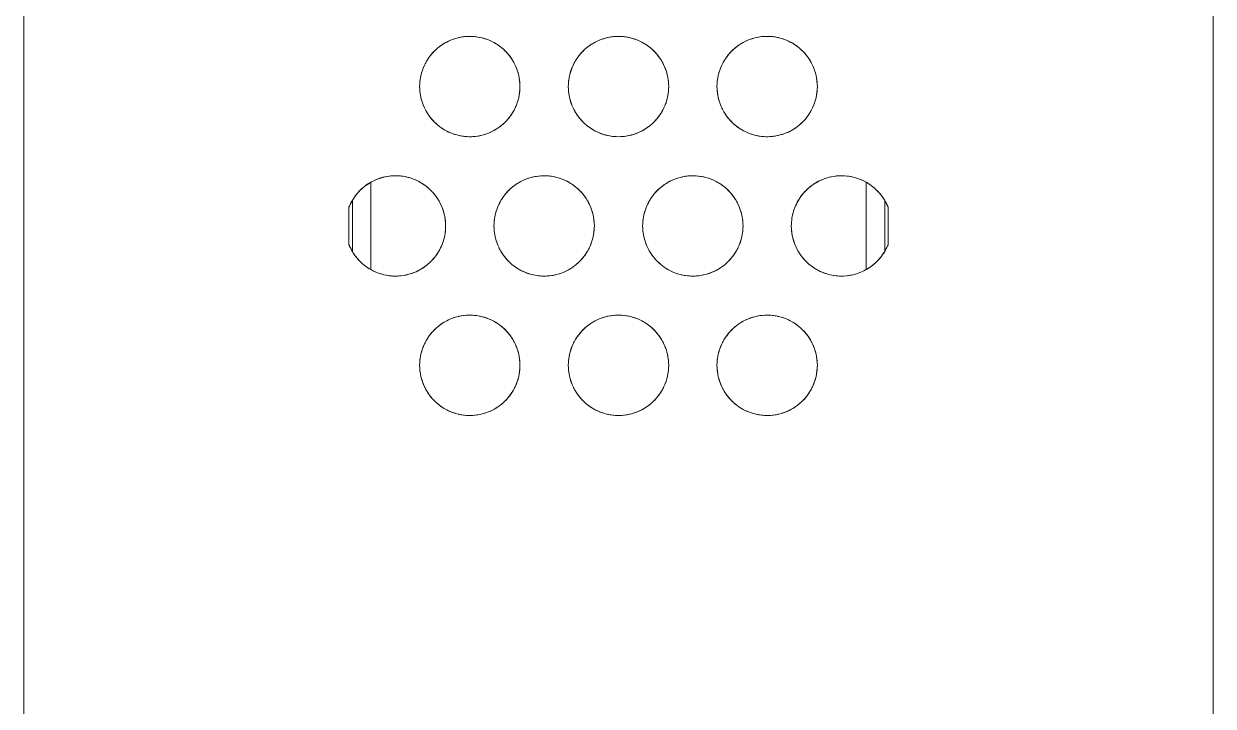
# Model space of a CAD drawing. Header units: millimetres. Extents: x -9622 to 8910, y -3000 to 10688.
# Drawn here: x 3750.49 to 3782.49, y 4623.72 to 4642.08 of the extents above; entities that cross this region are included whole.
import ezdxf

# ---------------------------------------------------------------- set-up
doc = ezdxf.new("R2010")
doc.units = ezdxf.units.MM
doc.layers.add('P-SANR-FIXT', color=6, linetype='Continuous', lineweight=9)

# ---------------------------------------------------------------- blocks, each defined once
blk = doc.blocks.new('Plumbing_Fixtures-Grohe-Allure-Rainshower_Shower_System_Wall_Mounted-12-METRIC - Allure 27 469 000-445960-D-D')
at = {"layer": 'P-SANR-FIXT'}
for p, q in [((3750.492, 4692.892), (3750.492, 4617.892)), ((3782.492, 4617.892), (3782.492, 4692.892)), ((3759.825, 4637.815), (3759.825, 4635.469)), ((3773.159, 4637.816), (3773.159, 4635.468)), ((3759.238, 4637.15), (3759.238, 4636.134)), ((3759.332, 4635.953), (3759.332, 4637.331)), ((3773.654, 4637.33), (3773.654, 4635.954)), ((3773.747, 4636.135), (3773.747, 4637.149))]:
    blk.add_line(p, q, dxfattribs=at)
for points, knots in [([(3763.842, 4640.392), (3763.841, 4640.475), (3763.826, 4640.636), (3763.766, 4640.861), (3763.662, 4641.079), (3763.524, 4641.274), (3763.353, 4641.439), (3763.158, 4641.575), (3762.943, 4641.671), (3762.697, 4641.735), (3762.423, 4641.75), (3762.139, 4641.705), (3761.864, 4641.599), (3761.622, 4641.437), (3761.419, 4641.228), (3761.208, 4640.885), (3761.145, 4640.6), (3761.142, 4640.392)], [0, 0, 0, 0, 0.055556, 0.111111, 0.166667, 0.222222, 0.277778, 0.333333, 0.388889, 0.444444, 0.513889, 0.583333, 0.652778, 0.722222, 0.791667, 0.861111, 1, 1, 1, 1]), ([(3761.142, 4640.392), (3761.143, 4640.475), (3761.159, 4640.637), (3761.219, 4640.862), (3761.322, 4641.078), (3761.458, 4641.271), (3761.625, 4641.435), (3761.816, 4641.568), (3762.027, 4641.666), (3762.269, 4641.732), (3762.542, 4641.751), (3762.828, 4641.71), (3763.108, 4641.606), (3763.354, 4641.443), (3763.563, 4641.233), (3763.776, 4640.886), (3763.84, 4640.6), (3763.842, 4640.392)], [0, 0, 0, 0, 0.055556, 0.111111, 0.166667, 0.222222, 0.277778, 0.333333, 0.388889, 0.444444, 0.513889, 0.583333, 0.652778, 0.722222, 0.791667, 0.861111, 1, 1, 1, 1]), ([(3765.142, 4640.392), (3765.143, 4640.474), (3765.158, 4640.633), (3765.217, 4640.855), (3765.318, 4641.071), (3765.453, 4641.265), (3765.621, 4641.431), (3765.813, 4641.567), (3766.028, 4641.666), (3766.275, 4641.734), (3766.553, 4641.751), (3766.842, 4641.707), (3767.122, 4641.598), (3767.366, 4641.433), (3767.571, 4641.222), (3767.778, 4640.879), (3767.84, 4640.596), (3767.842, 4640.392)], [0, 0, 0, 0, 0.055556, 0.111111, 0.166667, 0.222222, 0.277778, 0.333333, 0.388889, 0.444444, 0.513889, 0.583333, 0.652778, 0.722222, 0.791667, 0.861111, 1, 1, 1, 1]), ([(3767.842, 4640.392), (3767.841, 4640.474), (3767.827, 4640.633), (3767.768, 4640.855), (3767.666, 4641.07), (3767.532, 4641.264), (3767.364, 4641.431), (3767.171, 4641.567), (3766.956, 4641.666), (3766.709, 4641.734), (3766.432, 4641.751), (3766.142, 4641.707), (3765.862, 4641.598), (3765.618, 4641.434), (3765.414, 4641.222), (3765.206, 4640.878), (3765.144, 4640.596), (3765.142, 4640.392)], [0, 0, 0, 0, 0.055556, 0.111111, 0.166667, 0.222222, 0.277778, 0.333333, 0.388889, 0.444444, 0.513889, 0.583333, 0.652778, 0.722222, 0.791667, 0.861111, 1, 1, 1, 1]), ([(3769.142, 4640.392), (3769.143, 4640.475), (3769.158, 4640.637), (3769.219, 4640.862), (3769.324, 4641.08), (3769.462, 4641.275), (3769.633, 4641.441), (3769.828, 4641.576), (3770.043, 4641.671), (3770.289, 4641.736), (3770.562, 4641.75), (3770.846, 4641.705), (3771.12, 4641.599), (3771.362, 4641.437), (3771.565, 4641.229), (3771.776, 4640.886), (3771.839, 4640.6), (3771.842, 4640.392)], [0, 0, 0, 0, 0.055556, 0.111111, 0.166667, 0.222222, 0.277778, 0.333333, 0.388889, 0.444444, 0.513889, 0.583333, 0.652778, 0.722222, 0.791667, 0.861111, 1, 1, 1, 1]), ([(3771.842, 4640.392), (3771.841, 4640.475), (3771.826, 4640.636), (3771.766, 4640.861), (3771.663, 4641.077), (3771.527, 4641.27), (3771.36, 4641.434), (3771.169, 4641.568), (3770.957, 4641.666), (3770.715, 4641.732), (3770.442, 4641.751), (3770.155, 4641.71), (3769.875, 4641.605), (3769.629, 4641.442), (3769.421, 4641.232), (3769.208, 4640.885), (3769.144, 4640.599), (3769.142, 4640.392)], [0, 0, 0, 0, 0.055556, 0.111111, 0.166667, 0.222222, 0.277778, 0.333333, 0.388889, 0.444444, 0.513889, 0.583333, 0.652778, 0.722222, 0.791667, 0.861111, 1, 1, 1, 1]), ([(3763.842, 4640.392), (3763.841, 4640.309), (3763.826, 4640.147), (3763.765, 4639.922), (3763.661, 4639.704), (3763.523, 4639.509), (3763.352, 4639.343), (3763.157, 4639.208), (3762.941, 4639.113), (3762.696, 4639.048), (3762.422, 4639.034), (3762.138, 4639.079), (3761.864, 4639.185), (3761.623, 4639.346), (3761.42, 4639.555), (3761.208, 4639.898), (3761.145, 4640.184), (3761.142, 4640.392)], [0, 0, 0, 0, 0.055556, 0.111111, 0.166667, 0.222222, 0.277778, 0.333333, 0.388889, 0.444444, 0.513889, 0.583333, 0.652778, 0.722222, 0.791667, 0.861111, 1, 1, 1, 1]), ([(3761.142, 4640.392), (3761.143, 4640.309), (3761.159, 4640.148), (3761.218, 4639.923), (3761.322, 4639.707), (3761.458, 4639.514), (3761.625, 4639.35), (3761.816, 4639.216), (3762.027, 4639.118), (3762.27, 4639.052), (3762.543, 4639.033), (3762.829, 4639.074), (3763.109, 4639.179), (3763.356, 4639.342), (3763.564, 4639.553), (3763.776, 4639.899), (3763.84, 4640.185), (3763.842, 4640.392)], [0, 0, 0, 0, 0.055556, 0.111111, 0.166667, 0.222222, 0.277778, 0.333333, 0.388889, 0.444444, 0.513889, 0.583333, 0.652778, 0.722222, 0.791667, 0.861111, 1, 1, 1, 1]), ([(3767.842, 4640.392), (3767.841, 4640.31), (3767.827, 4640.151), (3767.768, 4639.929), (3767.666, 4639.714), (3767.532, 4639.52), (3767.364, 4639.353), (3767.171, 4639.217), (3766.956, 4639.118), (3766.709, 4639.05), (3766.432, 4639.033), (3766.142, 4639.077), (3765.862, 4639.186), (3765.618, 4639.35), (3765.414, 4639.562), (3765.206, 4639.905), (3765.144, 4640.188), (3765.142, 4640.392)], [0, 0, 0, 0, 0.055556, 0.111111, 0.166667, 0.222222, 0.277778, 0.333333, 0.388889, 0.444444, 0.513889, 0.583333, 0.652778, 0.722222, 0.791667, 0.861111, 1, 1, 1, 1]), ([(3765.142, 4640.392), (3765.143, 4640.31), (3765.158, 4640.151), (3765.217, 4639.929), (3765.318, 4639.713), (3765.453, 4639.519), (3765.621, 4639.353), (3765.813, 4639.217), (3766.028, 4639.118), (3766.275, 4639.05), (3766.553, 4639.033), (3766.842, 4639.077), (3767.122, 4639.186), (3767.366, 4639.351), (3767.571, 4639.562), (3767.778, 4639.905), (3767.84, 4640.188), (3767.842, 4640.392)], [0, 0, 0, 0, 0.055556, 0.111111, 0.166667, 0.222222, 0.277778, 0.333333, 0.388889, 0.444444, 0.513889, 0.583333, 0.652778, 0.722222, 0.791667, 0.861111, 1, 1, 1, 1]), ([(3771.842, 4640.392), (3771.841, 4640.309), (3771.825, 4640.147), (3771.766, 4639.922), (3771.662, 4639.707), (3771.527, 4639.513), (3771.36, 4639.35), (3771.168, 4639.216), (3770.958, 4639.118), (3770.716, 4639.052), (3770.443, 4639.033), (3770.157, 4639.074), (3769.877, 4639.178), (3769.63, 4639.34), (3769.422, 4639.551), (3769.209, 4639.898), (3769.144, 4640.184), (3769.142, 4640.392)], [0, 0, 0, 0, 0.055556, 0.111111, 0.166667, 0.222222, 0.277778, 0.333333, 0.388889, 0.444444, 0.513889, 0.583333, 0.652778, 0.722222, 0.791667, 0.861111, 1, 1, 1, 1]), ([(3769.142, 4640.392), (3769.143, 4640.309), (3769.158, 4640.148), (3769.219, 4639.923), (3769.323, 4639.705), (3769.46, 4639.51), (3769.631, 4639.344), (3769.826, 4639.209), (3770.041, 4639.113), (3770.287, 4639.048), (3770.561, 4639.034), (3770.846, 4639.079), (3771.121, 4639.185), (3771.362, 4639.347), (3771.566, 4639.556), (3771.776, 4639.899), (3771.839, 4640.184), (3771.842, 4640.392)], [0, 0, 0, 0, 0.055556, 0.111111, 0.166667, 0.222222, 0.277778, 0.333333, 0.388889, 0.444444, 0.513889, 0.583333, 0.652778, 0.722222, 0.791667, 0.861111, 1, 1, 1, 1]), ([(3759.825, 4637.815), (3759.764, 4637.779), (3759.65, 4637.703), (3759.517, 4637.58), (3759.414, 4637.46), (3759.333, 4637.336), (3759.271, 4637.219), (3759.232, 4637.131), (3759.244, 4637.165), (3759.297, 4637.257), (3759.332, 4637.331)], [0, 0, 0, 0, 0.125, 0.25, 0.354167, 0.458333, 0.583333, 0.6875, 0.833333, 1, 1, 1, 1]), ([(3759.332, 4637.331), (3759.402, 4637.447), (3759.564, 4637.648), (3759.989, 4637.94), (3760.532, 4638.04), (3761.016, 4637.904), (3761.299, 4637.734), (3761.484, 4637.568), (3761.638, 4637.371), (3761.794, 4637.065), (3761.841, 4636.818), (3761.842, 4636.642)], [0, 0, 0, 0, 0.111111, 0.222222, 0.444444, 0.583333, 0.652778, 0.722222, 0.791667, 0.861111, 1, 1, 1, 1]), ([(3761.842, 4636.642), (3761.841, 4636.863), (3761.762, 4637.182), (3761.518, 4637.539), (3761.261, 4637.77), (3760.934, 4637.937), (3760.426, 4638.032), (3760.049, 4637.942), (3759.825, 4637.815)], [0, 0, 0, 0, 0.222222, 0.333333, 0.444444, 0.583333, 0.722222, 1, 1, 1, 1]), ([(3765.842, 4636.642), (3765.841, 4636.724), (3765.827, 4636.883), (3765.767, 4637.107), (3765.665, 4637.322), (3765.53, 4637.517), (3765.361, 4637.683), (3765.167, 4637.82), (3764.951, 4637.918), (3764.704, 4637.985), (3764.427, 4638), (3764.14, 4637.956), (3763.861, 4637.848), (3763.618, 4637.684), (3763.415, 4637.473), (3763.207, 4637.13), (3763.145, 4636.847), (3763.142, 4636.642)], [0, 0, 0, 0, 0.055556, 0.111111, 0.166667, 0.222222, 0.277778, 0.333333, 0.388889, 0.444444, 0.513889, 0.583333, 0.652778, 0.722222, 0.791667, 0.861111, 1, 1, 1, 1]), ([(3763.142, 4636.642), (3763.143, 4636.724), (3763.158, 4636.884), (3763.217, 4637.107), (3763.319, 4637.322), (3763.454, 4637.516), (3763.621, 4637.681), (3763.813, 4637.817), (3764.026, 4637.915), (3764.272, 4637.983), (3764.548, 4638.001), (3764.837, 4637.958), (3765.117, 4637.851), (3765.363, 4637.686), (3765.569, 4637.475), (3765.777, 4637.13), (3765.84, 4636.847), (3765.842, 4636.642)], [0, 0, 0, 0, 0.055556, 0.111111, 0.166667, 0.222222, 0.277778, 0.333333, 0.388889, 0.444444, 0.513889, 0.583333, 0.652778, 0.722222, 0.791667, 0.861111, 1, 1, 1, 1]), ([(3767.142, 4636.642), (3767.143, 4636.724), (3767.158, 4636.884), (3767.217, 4637.107), (3767.32, 4637.323), (3767.455, 4637.518), (3767.624, 4637.684), (3767.818, 4637.82), (3768.034, 4637.918), (3768.281, 4637.985), (3768.558, 4638), (3768.845, 4637.956), (3769.123, 4637.848), (3769.366, 4637.684), (3769.57, 4637.473), (3769.777, 4637.13), (3769.84, 4636.847), (3769.842, 4636.642)], [0, 0, 0, 0, 0.055556, 0.111111, 0.166667, 0.222222, 0.277778, 0.333333, 0.388889, 0.444444, 0.513889, 0.583333, 0.652778, 0.722222, 0.791667, 0.861111, 1, 1, 1, 1]), ([(3769.842, 4636.642), (3769.841, 4636.724), (3769.826, 4636.883), (3769.767, 4637.106), (3769.666, 4637.322), (3769.531, 4637.515), (3769.364, 4637.681), (3769.172, 4637.817), (3768.958, 4637.915), (3768.713, 4637.983), (3768.436, 4638.001), (3768.147, 4637.958), (3767.866, 4637.851), (3767.621, 4637.686), (3767.416, 4637.475), (3767.207, 4637.13), (3767.144, 4636.847), (3767.142, 4636.642)], [0, 0, 0, 0, 0.055556, 0.111111, 0.166667, 0.222222, 0.277778, 0.333333, 0.388889, 0.444444, 0.513889, 0.583333, 0.652778, 0.722222, 0.791667, 0.861111, 1, 1, 1, 1]), ([(3771.142, 4636.642), (3771.143, 4636.783), (3771.173, 4636.982), (3771.275, 4637.235), (3771.376, 4637.411), (3771.503, 4637.567), (3771.697, 4637.748), (3772.012, 4637.929), (3772.455, 4638.019), (3772.929, 4637.949), (3773.354, 4637.718), (3773.566, 4637.474), (3773.654, 4637.33)], [0, 0, 0, 0, 0.111111, 0.166667, 0.222222, 0.277778, 0.333333, 0.444444, 0.583333, 0.722222, 0.861111, 1, 1, 1, 1]), ([(3773.159, 4637.816), (3772.979, 4637.917), (3772.686, 4638.005), (3772.277, 4637.987), (3771.954, 4637.896), (3771.636, 4637.71), (3771.362, 4637.416), (3771.183, 4637.046), (3771.143, 4636.78), (3771.142, 4636.642)], [0, 0, 0, 0, 0.222222, 0.333333, 0.444444, 0.583333, 0.722222, 0.861111, 1, 1, 1, 1]), ([(3773.654, 4637.33), (3773.679, 4637.275), (3773.723, 4637.19), (3773.754, 4637.141), (3773.738, 4637.155), (3773.693, 4637.268), (3773.623, 4637.381), (3773.533, 4637.506), (3773.395, 4637.656), (3773.26, 4637.755), (3773.159, 4637.816)], [0, 0, 0, 0, 0.125, 0.25, 0.354167, 0.458333, 0.583333, 0.6875, 0.791667, 1, 1, 1, 1]), ([(3761.842, 4636.642), (3761.841, 4636.501), (3761.811, 4636.302), (3761.71, 4636.049), (3761.608, 4635.873), (3761.482, 4635.718), (3761.287, 4635.537), (3760.973, 4635.355), (3760.53, 4635.265), (3760.057, 4635.335), (3759.631, 4635.565), (3759.42, 4635.808), (3759.332, 4635.953)], [0, 0, 0, 0, 0.111111, 0.166667, 0.222222, 0.277778, 0.333333, 0.444444, 0.583333, 0.722222, 0.861111, 1, 1, 1, 1]), ([(3759.825, 4635.469), (3760.004, 4635.367), (3760.298, 4635.279), (3760.707, 4635.297), (3761.03, 4635.387), (3761.348, 4635.573), (3761.623, 4635.868), (3761.801, 4636.237), (3761.842, 4636.504), (3761.842, 4636.642)], [0, 0, 0, 0, 0.222222, 0.333333, 0.444444, 0.583333, 0.722222, 0.861111, 1, 1, 1, 1]), ([(3765.842, 4636.642), (3765.841, 4636.56), (3765.827, 4636.4), (3765.767, 4636.177), (3765.665, 4635.961), (3765.53, 4635.767), (3765.36, 4635.6), (3765.166, 4635.464), (3764.951, 4635.366), (3764.704, 4635.299), (3764.427, 4635.284), (3764.139, 4635.328), (3763.861, 4635.436), (3763.618, 4635.6), (3763.415, 4635.81), (3763.207, 4636.154), (3763.145, 4636.437), (3763.142, 4636.642)], [0, 0, 0, 0, 0.055556, 0.111111, 0.166667, 0.222222, 0.277778, 0.333333, 0.388889, 0.444444, 0.513889, 0.583333, 0.652778, 0.722222, 0.791667, 0.861111, 1, 1, 1, 1]), ([(3763.142, 4636.642), (3763.143, 4636.56), (3763.158, 4636.401), (3763.217, 4636.178), (3763.319, 4635.962), (3763.454, 4635.768), (3763.621, 4635.603), (3763.813, 4635.467), (3764.026, 4635.369), (3764.272, 4635.301), (3764.549, 4635.283), (3764.837, 4635.326), (3765.118, 4635.433), (3765.363, 4635.598), (3765.569, 4635.809), (3765.777, 4636.154), (3765.84, 4636.437), (3765.842, 4636.642)], [0, 0, 0, 0, 0.055556, 0.111111, 0.166667, 0.222222, 0.277778, 0.333333, 0.388889, 0.444444, 0.513889, 0.583333, 0.652778, 0.722222, 0.791667, 0.861111, 1, 1, 1, 1]), ([(3769.842, 4636.642), (3769.841, 4636.56), (3769.826, 4636.4), (3769.767, 4636.177), (3769.666, 4635.962), (3769.531, 4635.769), (3769.364, 4635.603), (3769.172, 4635.467), (3768.958, 4635.369), (3768.713, 4635.301), (3768.437, 4635.283), (3768.148, 4635.326), (3767.867, 4635.433), (3767.622, 4635.597), (3767.416, 4635.809), (3767.207, 4636.154), (3767.144, 4636.437), (3767.142, 4636.642)], [0, 0, 0, 0, 0.055556, 0.111111, 0.166667, 0.222222, 0.277778, 0.333333, 0.388889, 0.444444, 0.513889, 0.583333, 0.652778, 0.722222, 0.791667, 0.861111, 1, 1, 1, 1]), ([(3767.142, 4636.642), (3767.143, 4636.56), (3767.158, 4636.401), (3767.217, 4636.177), (3767.319, 4635.961), (3767.455, 4635.767), (3767.624, 4635.6), (3767.818, 4635.464), (3768.033, 4635.366), (3768.28, 4635.299), (3768.557, 4635.284), (3768.845, 4635.328), (3769.123, 4635.436), (3769.366, 4635.6), (3769.57, 4635.811), (3769.778, 4636.154), (3769.84, 4636.437), (3769.842, 4636.642)], [0, 0, 0, 0, 0.055556, 0.111111, 0.166667, 0.222222, 0.277778, 0.333333, 0.388889, 0.444444, 0.513889, 0.583333, 0.652778, 0.722222, 0.791667, 0.861111, 1, 1, 1, 1]), ([(3773.654, 4635.954), (3773.583, 4635.838), (3773.421, 4635.637), (3772.996, 4635.345), (3772.453, 4635.244), (3771.969, 4635.379), (3771.686, 4635.55), (3771.501, 4635.715), (3771.347, 4635.913), (3771.191, 4636.219), (3771.144, 4636.466), (3771.142, 4636.642)], [0, 0, 0, 0, 0.111111, 0.222222, 0.444444, 0.583333, 0.652778, 0.722222, 0.791667, 0.861111, 1, 1, 1, 1]), ([(3771.142, 4636.642), (3771.143, 4636.421), (3771.222, 4636.102), (3771.466, 4635.745), (3771.723, 4635.514), (3772.049, 4635.347), (3772.558, 4635.252), (3772.934, 4635.342), (3773.159, 4635.468)], [0, 0, 0, 0, 0.222222, 0.333333, 0.444444, 0.583333, 0.722222, 1, 1, 1, 1]), ([(3759.332, 4635.953), (3759.306, 4636.008), (3759.262, 4636.093), (3759.231, 4636.143), (3759.246, 4636.129), (3759.291, 4636.016), (3759.361, 4635.903), (3759.451, 4635.779), (3759.588, 4635.628), (3759.723, 4635.529), (3759.825, 4635.469)], [0, 0, 0, 0, 0.125, 0.25, 0.354167, 0.458333, 0.583333, 0.6875, 0.791667, 1, 1, 1, 1]), ([(3773.159, 4635.468), (3773.22, 4635.504), (3773.334, 4635.581), (3773.467, 4635.703), (3773.57, 4635.823), (3773.651, 4635.947), (3773.713, 4636.065), (3773.753, 4636.153), (3773.741, 4636.12), (3773.688, 4636.028), (3773.654, 4635.954)], [0, 0, 0, 0, 0.125, 0.25, 0.354167, 0.458333, 0.583333, 0.6875, 0.833333, 1, 1, 1, 1]), ([(3763.842, 4632.892), (3763.841, 4632.975), (3763.826, 4633.136), (3763.766, 4633.361), (3763.662, 4633.579), (3763.524, 4633.774), (3763.353, 4633.939), (3763.158, 4634.075), (3762.943, 4634.171), (3762.697, 4634.235), (3762.423, 4634.25), (3762.139, 4634.205), (3761.864, 4634.099), (3761.622, 4633.937), (3761.419, 4633.728), (3761.208, 4633.385), (3761.145, 4633.1), (3761.142, 4632.892)], [0, 0, 0, 0, 0.055556, 0.111111, 0.166667, 0.222222, 0.277778, 0.333333, 0.388889, 0.444444, 0.513889, 0.583333, 0.652778, 0.722222, 0.791667, 0.861111, 1, 1, 1, 1]), ([(3761.142, 4632.892), (3761.143, 4632.975), (3761.159, 4633.137), (3761.219, 4633.362), (3761.322, 4633.578), (3761.458, 4633.771), (3761.625, 4633.935), (3761.816, 4634.068), (3762.027, 4634.166), (3762.269, 4634.232), (3762.542, 4634.251), (3762.828, 4634.21), (3763.108, 4634.106), (3763.354, 4633.943), (3763.563, 4633.733), (3763.776, 4633.386), (3763.84, 4633.1), (3763.842, 4632.892)], [0, 0, 0, 0, 0.055556, 0.111111, 0.166667, 0.222222, 0.277778, 0.333333, 0.388889, 0.444444, 0.513889, 0.583333, 0.652778, 0.722222, 0.791667, 0.861111, 1, 1, 1, 1]), ([(3765.142, 4632.892), (3765.143, 4632.974), (3765.158, 4633.133), (3765.217, 4633.355), (3765.318, 4633.571), (3765.453, 4633.765), (3765.621, 4633.931), (3765.813, 4634.067), (3766.028, 4634.166), (3766.275, 4634.234), (3766.553, 4634.251), (3766.842, 4634.207), (3767.122, 4634.098), (3767.366, 4633.933), (3767.571, 4633.722), (3767.778, 4633.379), (3767.84, 4633.096), (3767.842, 4632.892)], [0, 0, 0, 0, 0.055556, 0.111111, 0.166667, 0.222222, 0.277778, 0.333333, 0.388889, 0.444444, 0.513889, 0.583333, 0.652778, 0.722222, 0.791667, 0.861111, 1, 1, 1, 1]), ([(3767.842, 4632.892), (3767.841, 4632.974), (3767.827, 4633.133), (3767.768, 4633.355), (3767.666, 4633.57), (3767.532, 4633.764), (3767.364, 4633.931), (3767.171, 4634.067), (3766.956, 4634.166), (3766.709, 4634.234), (3766.432, 4634.251), (3766.142, 4634.207), (3765.862, 4634.098), (3765.618, 4633.934), (3765.414, 4633.722), (3765.206, 4633.378), (3765.144, 4633.096), (3765.142, 4632.892)], [0, 0, 0, 0, 0.055556, 0.111111, 0.166667, 0.222222, 0.277778, 0.333333, 0.388889, 0.444444, 0.513889, 0.583333, 0.652778, 0.722222, 0.791667, 0.861111, 1, 1, 1, 1]), ([(3769.142, 4632.892), (3769.143, 4632.975), (3769.158, 4633.137), (3769.219, 4633.362), (3769.324, 4633.58), (3769.462, 4633.775), (3769.633, 4633.941), (3769.828, 4634.076), (3770.043, 4634.171), (3770.289, 4634.236), (3770.562, 4634.25), (3770.846, 4634.205), (3771.12, 4634.099), (3771.362, 4633.937), (3771.565, 4633.729), (3771.776, 4633.386), (3771.839, 4633.1), (3771.842, 4632.892)], [0, 0, 0, 0, 0.055556, 0.111111, 0.166667, 0.222222, 0.277778, 0.333333, 0.388889, 0.444444, 0.513889, 0.583333, 0.652778, 0.722222, 0.791667, 0.861111, 1, 1, 1, 1]), ([(3771.842, 4632.892), (3771.841, 4632.975), (3771.826, 4633.136), (3771.766, 4633.361), (3771.663, 4633.577), (3771.527, 4633.77), (3771.36, 4633.934), (3771.169, 4634.068), (3770.957, 4634.166), (3770.715, 4634.232), (3770.442, 4634.251), (3770.155, 4634.21), (3769.875, 4634.105), (3769.629, 4633.942), (3769.421, 4633.732), (3769.208, 4633.385), (3769.144, 4633.099), (3769.142, 4632.892)], [0, 0, 0, 0, 0.055556, 0.111111, 0.166667, 0.222222, 0.277778, 0.333333, 0.388889, 0.444444, 0.513889, 0.583333, 0.652778, 0.722222, 0.791667, 0.861111, 1, 1, 1, 1]), ([(3763.842, 4632.892), (3763.841, 4632.809), (3763.826, 4632.647), (3763.765, 4632.422), (3763.661, 4632.204), (3763.523, 4632.009), (3763.352, 4631.843), (3763.157, 4631.708), (3762.941, 4631.613), (3762.696, 4631.548), (3762.422, 4631.534), (3762.138, 4631.579), (3761.864, 4631.685), (3761.623, 4631.846), (3761.42, 4632.055), (3761.208, 4632.398), (3761.145, 4632.684), (3761.142, 4632.892)], [0, 0, 0, 0, 0.055556, 0.111111, 0.166667, 0.222222, 0.277778, 0.333333, 0.388889, 0.444444, 0.513889, 0.583333, 0.652778, 0.722222, 0.791667, 0.861111, 1, 1, 1, 1]), ([(3761.142, 4632.892), (3761.143, 4632.809), (3761.159, 4632.648), (3761.218, 4632.423), (3761.322, 4632.207), (3761.458, 4632.014), (3761.625, 4631.85), (3761.816, 4631.716), (3762.027, 4631.618), (3762.27, 4631.552), (3762.543, 4631.533), (3762.829, 4631.574), (3763.109, 4631.679), (3763.356, 4631.842), (3763.564, 4632.053), (3763.776, 4632.399), (3763.84, 4632.685), (3763.842, 4632.892)], [0, 0, 0, 0, 0.055556, 0.111111, 0.166667, 0.222222, 0.277778, 0.333333, 0.388889, 0.444444, 0.513889, 0.583333, 0.652778, 0.722222, 0.791667, 0.861111, 1, 1, 1, 1]), ([(3767.842, 4632.892), (3767.841, 4632.81), (3767.827, 4632.651), (3767.768, 4632.429), (3767.666, 4632.214), (3767.532, 4632.02), (3767.364, 4631.853), (3767.171, 4631.717), (3766.956, 4631.618), (3766.709, 4631.55), (3766.432, 4631.533), (3766.142, 4631.577), (3765.862, 4631.686), (3765.618, 4631.85), (3765.414, 4632.062), (3765.206, 4632.405), (3765.144, 4632.688), (3765.142, 4632.892)], [0, 0, 0, 0, 0.055556, 0.111111, 0.166667, 0.222222, 0.277778, 0.333333, 0.388889, 0.444444, 0.513889, 0.583333, 0.652778, 0.722222, 0.791667, 0.861111, 1, 1, 1, 1]), ([(3765.142, 4632.892), (3765.143, 4632.81), (3765.158, 4632.651), (3765.217, 4632.429), (3765.318, 4632.213), (3765.453, 4632.019), (3765.621, 4631.853), (3765.813, 4631.717), (3766.028, 4631.618), (3766.275, 4631.55), (3766.553, 4631.533), (3766.842, 4631.577), (3767.122, 4631.686), (3767.366, 4631.851), (3767.571, 4632.062), (3767.778, 4632.405), (3767.84, 4632.688), (3767.842, 4632.892)], [0, 0, 0, 0, 0.055556, 0.111111, 0.166667, 0.222222, 0.277778, 0.333333, 0.388889, 0.444444, 0.513889, 0.583333, 0.652778, 0.722222, 0.791667, 0.861111, 1, 1, 1, 1]), ([(3771.842, 4632.892), (3771.841, 4632.809), (3771.825, 4632.647), (3771.766, 4632.422), (3771.662, 4632.207), (3771.527, 4632.013), (3771.36, 4631.85), (3771.168, 4631.716), (3770.958, 4631.618), (3770.716, 4631.552), (3770.443, 4631.533), (3770.157, 4631.574), (3769.877, 4631.678), (3769.63, 4631.84), (3769.422, 4632.051), (3769.209, 4632.398), (3769.144, 4632.684), (3769.142, 4632.892)], [0, 0, 0, 0, 0.055556, 0.111111, 0.166667, 0.222222, 0.277778, 0.333333, 0.388889, 0.444444, 0.513889, 0.583333, 0.652778, 0.722222, 0.791667, 0.861111, 1, 1, 1, 1]), ([(3769.142, 4632.892), (3769.143, 4632.809), (3769.158, 4632.648), (3769.219, 4632.423), (3769.323, 4632.205), (3769.46, 4632.01), (3769.631, 4631.844), (3769.826, 4631.709), (3770.041, 4631.613), (3770.287, 4631.548), (3770.561, 4631.534), (3770.846, 4631.579), (3771.121, 4631.685), (3771.362, 4631.847), (3771.566, 4632.056), (3771.776, 4632.399), (3771.839, 4632.684), (3771.842, 4632.892)], [0, 0, 0, 0, 0.055556, 0.111111, 0.166667, 0.222222, 0.277778, 0.333333, 0.388889, 0.444444, 0.513889, 0.583333, 0.652778, 0.722222, 0.791667, 0.861111, 1, 1, 1, 1])]:
    blk.add_open_spline(points, degree=3, knots=knots, dxfattribs=at)

msp = doc.modelspace()

# ---------------------------------------------------------------- block references
at = {"layer": 'P-SANR-FIXT'}
msp.add_blockref('Plumbing_Fixtures-Grohe-Allure-Rainshower_Shower_System_Wall_Mounted-12-METRIC - Allure 27 469 000-445960-D-D', (0, 0), dxfattribs=at)

doc.saveas('drawing.dxf')
